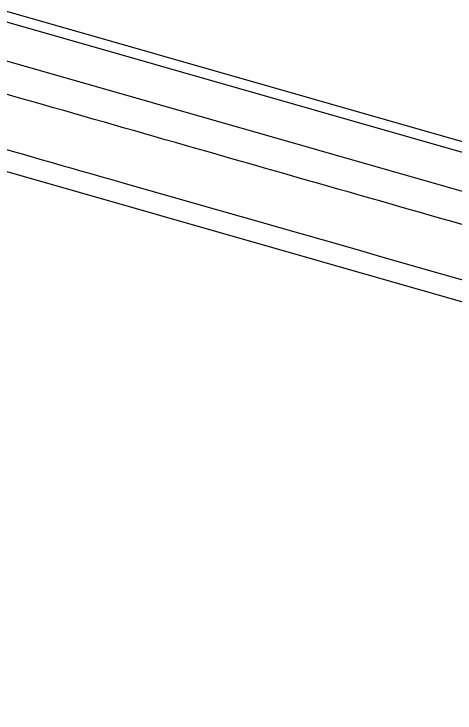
# Model space of a CAD drawing. Header units: millimetres. Extents: x 221 to 563, y 144 to 381.
# Drawn here: x 338.13 to 343.7, y 170.45 to 179.28 of the extents above; entities that cross this region are included whole.
import ezdxf

# ---------------------------------------------------------------- set-up
doc = ezdxf.new("R2010")
doc.units = ezdxf.units.MM
doc.layers.add('06___PRT_ALL_SURFS', color=7, linetype='Continuous')

# ---------------------------------------------------------------- blocks, each defined once
blk = doc.blocks.new('u31')
at = {"color": 7, "linetype": 'Continuous'}
for p, q in [((-14.899, 25.363), (-82.345, 44.616)), ((-15.081, 25.244), (-82.505, 44.491)), ((-15.343, 24.687), (-82.767, 43.934))]:
    blk.add_line(p, q, dxfattribs=at)
at = {"layer": '06___PRT_ALL_SURFS', "color": 7, "linetype": 'Continuous'}
blk.add_line((-89.492, 44.067), (-6.889, 20.488), dxfattribs=at)
for points, start_tangent, end_tangent in [([(-7.81, 22), (-8.282, 22.135), (-9.6, 22.511), (-12.233, 23.263), (-14.867, 24.015), (-17.501, 24.766), (-22.769, 26.27), (-28.036, 27.774), (-33.304, 29.277), (-38.571, 30.781), (-49.106, 33.788), (-59.641, 36.796), (-64.909, 38.299), (-70.176, 39.803), (-75.444, 41.306), (-80.711, 42.81), (-83.345, 43.562), (-85.979, 44.314), (-88.612, 45.066), (-89.93, 45.442), (-90.402, 45.577)], (-0.961497, 0.274816), (-0.961682, 0.274166)), ([(-7.659, 21.06), (-10.24, 21.796), (-12.821, 22.533), (-17.983, 24.006), (-28.308, 26.954), (-38.632, 29.901), (-48.957, 32.848), (-59.282, 35.795), (-69.606, 38.743), (-79.931, 41.69), (-85.093, 43.163), (-87.673, 43.9), (-89.263, 44.354)], (-0.961687, 0.274149), (-0.961583, 0.274515))]:
    blk.add_spline(points, degree=3, dxfattribs=dict(at, start_tangent=start_tangent, end_tangent=end_tangent))

msp = doc.modelspace()

# ---------------------------------------------------------------- block references
at = {"xscale": 0.78, "yscale": 0.78, "zscale": 0.78}
msp.add_blockref('u31', (401.8381, 144.6323), dxfattribs=at)

doc.saveas('drawing.dxf')
